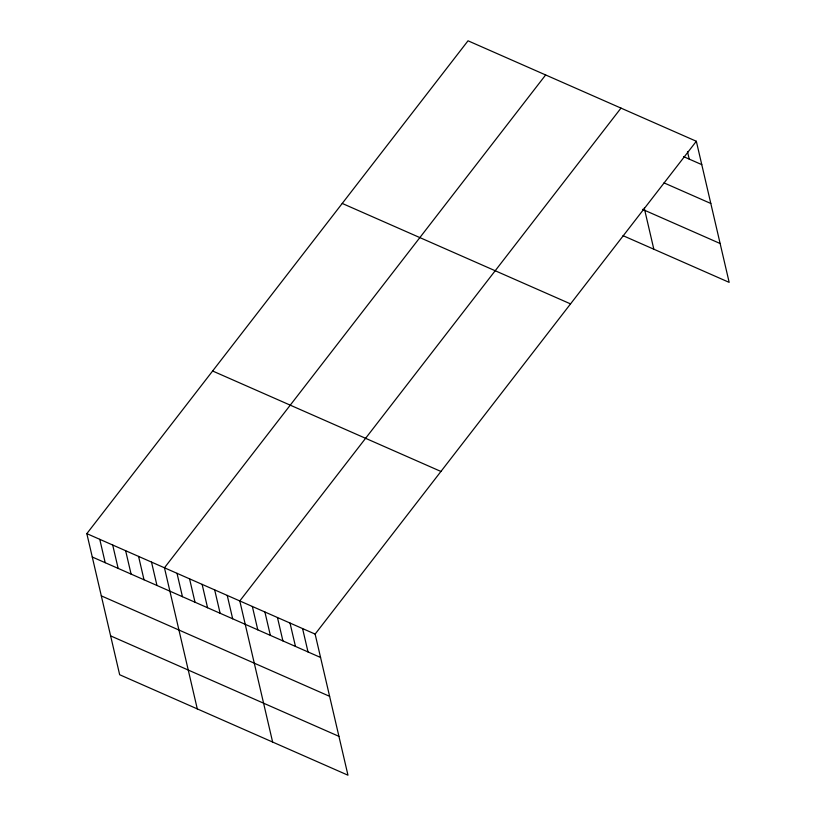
<?xml version="1.0" encoding="UTF-8"?>
<svg xmlns="http://www.w3.org/2000/svg" width="816" height="816" viewBox="0 0 816 816"><rect width="100%" height="100%" fill="white"/><g stroke="black" fill="none" stroke-linecap="round" stroke-linejoin="round"><path stroke-width="1.22" d="M696.334 141.26L315.129 634.093L347.973 775.2L119.666 674.74L86.833 533.633L468.027 40.8L696.334 141.26L729.167 282.367L623.006 235.651M545.649 74.96L164.455 567.793L197.288 708.9M620.996 108.11L239.792 600.943L272.626 742.05M683.512 156.59L701.77 164.628M664.01 182.886L710.818 203.48M642.508 209.355L720.13 243.515M342.23 203.439L570.537 303.889M212.629 371.005L440.926 471.454M86.833 533.633L315.129 634.093M92.269 557.012L320.576 657.472M101.306 595.864L329.613 696.323M110.629 635.888L338.926 736.348M687.5 151.725L689.214 159.11M644.252 208.07L653.83 249.217M302.573 628.565L308.02 651.943M290.017 623.047L295.463 646.415M277.46 617.518L282.907 640.897M264.904 611.99L270.351 635.368M252.348 606.472L257.785 629.84M227.236 595.415L232.672 618.793M214.679 589.897L220.116 613.265M202.123 584.368L207.56 607.747M189.567 578.84L195.004 602.218M177.011 573.322L182.447 596.69M151.511 562.102L156.958 585.47M138.577 556.41L144.014 579.778M125.644 550.718L131.08 574.087M112.7 545.027L118.147 568.395M99.766 539.325L105.203 562.703"/></g></svg>
